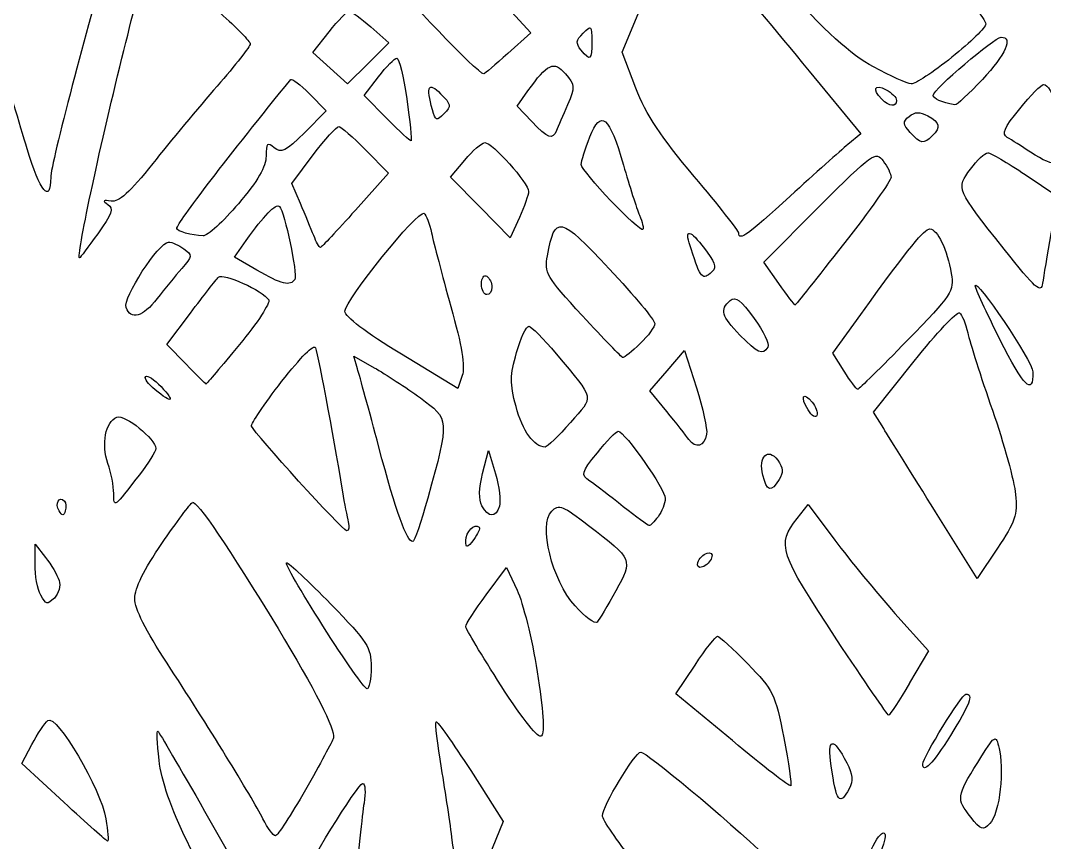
# Model space of a CAD drawing. Header units: centimetres. Extents: x -52 to 49, y -21 to 24.
# Drawn here: x 22.92 to 28.08, y -15.06 to -10.92 of the extents above; entities that cross this region are included whole.
import ezdxf

# ---------------------------------------------------------------- set-up
doc = ezdxf.new("R2010")
doc.units = ezdxf.units.CM
doc.header["$MEASUREMENT"] = 0
doc.layers.add('Layer 1', color=7, linetype='Continuous')

msp = doc.modelspace()

# ---------------------------------------------------------------- linework, layer by layer
at = {"layer": 'Layer 1'}
for points, knots in [([(27.61024, -11.10775), (27.7043, -11.03238), (27.78125, -10.95756), (27.78125, -10.94148), (27.78125, -10.94148), (27.78125, -10.88291), (27.42227, -10.56605), (26.9875, -10.24088), (26.9875, -10.24088), (26.86381, -10.14837), (26.74956, -10.06262), (26.73362, -10.05034), (26.73362, -10.05034), (26.69926, -10.02387), (26.39297, -10.2958), (26.4085, -10.33899), (26.4085, -10.33899), (26.41408, -10.3545), (26.56298, -10.52596), (26.73938, -10.72), (26.73938, -10.72), (26.98312, -10.98811), (27.09745, -11.09286), (27.21563, -11.15635), (27.21563, -11.15635), (27.30116, -11.20229), (27.38646, -11.24099), (27.40519, -11.24234), (27.40519, -11.24234), (27.42391, -11.24369), (27.51619, -11.18313), (27.61024, -11.10775)], [0, 0, 0, 0, 0.1111111, 0.1111111, 0.1111111, 0.1111111, 0.2222222, 0.2222222, 0.2222222, 0.2222222, 0.3333333, 0.3333333, 0.3333333, 0.3333333, 0.4444444, 0.4444444, 0.4444444, 0.4444444, 0.5555556, 0.5555556, 0.5555556, 0.5555556, 0.6666667, 0.6666667, 0.6666667, 0.6666667, 0.7777778, 0.7777778, 0.7777778, 0.7777778, 1, 1, 1, 1]), ([(23.07167, -11.71178), (23.07167, -11.65081), (23.26566, -10.90818), (23.35763, -10.61707), (23.35763, -10.61707), (23.35763, -10.61707), (23.40966, -10.45237), (23.40966, -10.45237), (23.40966, -10.45237), (23.40966, -10.45237), (23.27374, -10.3377), (23.27374, -10.3377), (23.27374, -10.3377), (23.19898, -10.27463), (23.09207, -10.18874), (23.03617, -10.14683), (23.03617, -10.14683), (23.03617, -10.14683), (22.93452, -10.07063), (22.93452, -10.07063), (22.93452, -10.07063), (22.93452, -10.07063), (22.84506, -10.17484), (22.84506, -10.17484), (22.84506, -10.17484), (22.79586, -10.23216), (22.72406, -10.32346), (22.68552, -10.37773), (22.68552, -10.37773), (22.61658, -10.47479), (22.61609, -10.47848), (22.65588, -10.60263), (22.65588, -10.60263), (22.72128, -10.80669), (22.87889, -11.31901), (22.9533, -11.56938), (22.9533, -11.56938), (23.01736, -11.78493), (23.07167, -11.85026), (23.07167, -11.71178)], [0, 0, 0, 0, 0.0909091, 0.0909091, 0.0909091, 0.0909091, 0.1818182, 0.1818182, 0.1818182, 0.1818182, 0.2727273, 0.2727273, 0.2727273, 0.2727273, 0.3636364, 0.3636364, 0.3636364, 0.3636364, 0.4545455, 0.4545455, 0.4545455, 0.4545455, 0.5454545, 0.5454545, 0.5454545, 0.5454545, 0.6363636, 0.6363636, 0.6363636, 0.6363636, 0.7272727, 0.7272727, 0.7272727, 0.7272727, 0.8181818, 0.8181818, 0.8181818, 0.8181818, 1, 1, 1, 1]), ([(25.37413, -11.08847), (25.37413, -11.08847), (25.48953, -10.98506), (25.48953, -10.98506), (25.48953, -10.98506), (25.48953, -10.98506), (25.27578, -10.75112), (25.27578, -10.75112), (25.27578, -10.75112), (24.94542, -10.38956), (24.97267, -10.40524), (24.87264, -10.51917), (24.87264, -10.51917), (24.82438, -10.57413), (24.79443, -10.63231), (24.80296, -10.65453), (24.80296, -10.65453), (24.81119, -10.67596), (24.81791, -10.71243), (24.81791, -10.73558), (24.81791, -10.73558), (24.81791, -10.76726), (25.22287, -11.19188), (25.25308, -11.19188), (25.25308, -11.19188), (25.25619, -11.19188), (25.31066, -11.14535), (25.37413, -11.08847)], [0, 0, 0, 0, 0.125, 0.125, 0.125, 0.125, 0.25, 0.25, 0.25, 0.25, 0.375, 0.375, 0.375, 0.375, 0.5, 0.5, 0.5, 0.5, 0.625, 0.625, 0.625, 0.625, 0.75, 0.75, 0.75, 0.75, 1, 1, 1, 1]), ([(26.79566, -11.80703), (26.91905, -11.69425), (27.04971, -11.57765), (27.08603, -11.54791), (27.08603, -11.54791), (27.08603, -11.54791), (27.15206, -11.49384), (27.15206, -11.49384), (27.15206, -11.49384), (27.15206, -11.49384), (26.89118, -11.17705), (26.89118, -11.17705), (26.89118, -11.17705), (26.53308, -10.74221), (26.29498, -10.46591), (26.26956, -10.45571), (26.26956, -10.45571), (26.23838, -10.4432), (26.15854, -10.58483), (26.04751, -10.84962), (26.04751, -10.84962), (26.04751, -10.84962), (25.94974, -11.08277), (25.94974, -11.08277), (25.94974, -11.08277), (25.94974, -11.08277), (26.01897, -11.263), (26.01897, -11.263), (26.01897, -11.263), (26.07048, -11.3971), (26.1456, -11.51095), (26.31245, -11.70781), (26.31245, -11.70781), (26.43579, -11.85333), (26.53693, -11.98132), (26.5372, -11.99224), (26.5372, -11.99224), (26.53826, -12.03434), (26.57863, -12.00541), (26.79565, -11.80703), (26.79565, -11.80703), (26.79565, -11.80703), (26.79566, -11.80703), (26.79566, -11.80703)], [0, 0, 0, 0, 0.0833333, 0.0833333, 0.0833333, 0.0833333, 0.1666667, 0.1666667, 0.1666667, 0.1666667, 0.25, 0.25, 0.25, 0.25, 0.3333333, 0.3333333, 0.3333333, 0.3333333, 0.4166667, 0.4166667, 0.4166667, 0.4166667, 0.5, 0.5, 0.5, 0.5, 0.5833333, 0.5833333, 0.5833333, 0.5833333, 0.6666667, 0.6666667, 0.6666667, 0.6666667, 0.75, 0.75, 0.75, 0.75, 0.8333333, 0.8333333, 0.8333333, 0.8333333, 1, 1, 1, 1]), ([(23.30896, -11.99606), (23.37989, -11.8973), (23.38951, -11.86945), (23.35975, -11.84912), (23.35975, -11.84912), (23.33165, -11.82993), (23.3354, -11.826), (23.37571, -11.83239), (23.37571, -11.83239), (23.41433, -11.83852), (23.47034, -11.78796), (23.58553, -11.64301), (23.58553, -11.64301), (23.67195, -11.53425), (23.81791, -11.35899), (23.90988, -11.25354), (23.90988, -11.25354), (24.00185, -11.14809), (24.07709, -11.05231), (24.07709, -11.04069), (24.07709, -11.04069), (24.07709, -11.02907), (24.00863, -10.95885), (23.92495, -10.88464), (23.92495, -10.88464), (23.57896, -10.57777), (23.56364, -10.5692), (23.54007, -10.66933), (23.54007, -10.66933), (23.53236, -10.70207), (23.48305, -10.9015), (23.43048, -11.11251), (23.43048, -11.11251), (23.31423, -11.57917), (23.19978, -12.11793), (23.2169, -12.11793), (23.2169, -12.11793), (23.21941, -12.11793), (23.26083, -12.06309), (23.30896, -11.99607), (23.30896, -11.99607), (23.30896, -11.99607), (23.30896, -11.99606), (23.30896, -11.99606)], [0, 0, 0, 0, 0.0833333, 0.0833333, 0.0833333, 0.0833333, 0.1666667, 0.1666667, 0.1666667, 0.1666667, 0.25, 0.25, 0.25, 0.25, 0.3333333, 0.3333333, 0.3333333, 0.3333333, 0.4166667, 0.4166667, 0.4166667, 0.4166667, 0.5, 0.5, 0.5, 0.5, 0.5833333, 0.5833333, 0.5833333, 0.5833333, 0.6666667, 0.6666667, 0.6666667, 0.6666667, 0.75, 0.75, 0.75, 0.75, 0.8333333, 0.8333333, 0.8333333, 0.8333333, 1, 1, 1, 1]), ([(24.68401, -10.9554), (24.63397, -10.9113), (24.5851, -10.87503), (24.5754, -10.87479), (24.5754, -10.87479), (24.56571, -10.87453), (24.5204, -10.92157), (24.47471, -10.97926), (24.47471, -10.97926), (24.47471, -10.97926), (24.39164, -11.08415), (24.39164, -11.08415), (24.39164, -11.08415), (24.39164, -11.08415), (24.47911, -11.16314), (24.47911, -11.16314), (24.47911, -11.16314), (24.47911, -11.16314), (24.56657, -11.24213), (24.56657, -11.24213), (24.56657, -11.24213), (24.56657, -11.24213), (24.67078, -11.13886), (24.67078, -11.13886), (24.67078, -11.13886), (24.67078, -11.13886), (24.77499, -11.03558), (24.77499, -11.03558), (24.77499, -11.03558), (24.77499, -11.03558), (24.68401, -10.9554), (24.68401, -10.9554)], [0, 0, 0, 0, 0.1111111, 0.1111111, 0.1111111, 0.1111111, 0.2222222, 0.2222222, 0.2222222, 0.2222222, 0.3333333, 0.3333333, 0.3333333, 0.3333333, 0.4444444, 0.4444444, 0.4444444, 0.4444444, 0.5555556, 0.5555556, 0.5555556, 0.5555556, 0.6666667, 0.6666667, 0.6666667, 0.6666667, 0.7777778, 0.7777778, 0.7777778, 0.7777778, 1, 1, 1, 1]), ([(25.79688, -11.02745), (25.79688, -10.94813), (25.79392, -10.94537), (25.75285, -10.98643), (25.75285, -10.98643), (25.71648, -11.0228), (25.71474, -11.03759), (25.74286, -11.07148), (25.74286, -11.07148), (25.79061, -11.12902), (25.79688, -11.12392), (25.79688, -11.02745)], [0, 0, 0, 0, 0.25, 0.25, 0.25, 0.25, 0.5, 0.5, 0.5, 0.5, 1, 1, 1, 1]), ([(27.7644, -11.21947), (27.88138, -11.09441), (27.92019, -11.00667), (27.85853, -11.00667), (27.85853, -11.00667), (27.82428, -11.00667), (27.51666, -11.27038), (27.51666, -11.29974), (27.51666, -11.29974), (27.51666, -11.31717), (27.55584, -11.33438), (27.62549, -11.34756), (27.62549, -11.34756), (27.63441, -11.34925), (27.69692, -11.29161), (27.7644, -11.21947)], [0, 0, 0, 0, 0.2, 0.2, 0.2, 0.2, 0.4, 0.4, 0.4, 0.4, 0.6, 0.6, 0.6, 0.6, 1, 1, 1, 1]), ([(24.865, -11.31714), (24.84921, -11.20459), (24.8268, -11.1125), (24.81522, -11.1125), (24.81522, -11.1125), (24.80363, -11.1125), (24.7619, -11.15478), (24.72249, -11.20646), (24.72249, -11.20646), (24.72249, -11.20646), (24.65082, -11.30042), (24.65082, -11.30042), (24.65082, -11.30042), (24.65082, -11.30042), (24.76579, -11.41757), (24.76579, -11.41757), (24.76579, -11.41757), (24.82903, -11.482), (24.88368, -11.5318), (24.88724, -11.52824), (24.88724, -11.52824), (24.8908, -11.52468), (24.88079, -11.42968), (24.865, -11.31713), (24.865, -11.31713), (24.865, -11.31713), (24.865, -11.31714), (24.865, -11.31714)], [0, 0, 0, 0, 0.125, 0.125, 0.125, 0.125, 0.25, 0.25, 0.25, 0.25, 0.375, 0.375, 0.375, 0.375, 0.5, 0.5, 0.5, 0.5, 0.625, 0.625, 0.625, 0.625, 0.75, 0.75, 0.75, 0.75, 1, 1, 1, 1]), ([(25.61966, -11.4763), (25.62717, -11.45811), (25.65185, -11.39993), (25.67451, -11.34702), (25.67451, -11.34702), (25.71315, -11.25676), (25.71251, -11.24713), (25.66409, -11.19131), (25.66409, -11.19131), (25.60569, -11.12398), (25.57396, -11.13843), (25.475, -11.2774), (25.475, -11.2774), (25.475, -11.2774), (25.42017, -11.3544), (25.42017, -11.3544), (25.42017, -11.3544), (25.42017, -11.3544), (25.49441, -11.43189), (25.49441, -11.43189), (25.49441, -11.43189), (25.57634, -11.51741), (25.59932, -11.52556), (25.61966, -11.47631), (25.61966, -11.47631), (25.61966, -11.47631), (25.61966, -11.4763), (25.61966, -11.4763)], [0, 0, 0, 0, 0.125, 0.125, 0.125, 0.125, 0.25, 0.25, 0.25, 0.25, 0.375, 0.375, 0.375, 0.375, 0.5, 0.5, 0.5, 0.5, 0.625, 0.625, 0.625, 0.625, 0.75, 0.75, 0.75, 0.75, 1, 1, 1, 1]), ([(24.01755, -11.84507), (24.11494, -11.73034), (24.15646, -11.6587), (24.15646, -11.60539), (24.15646, -11.60539), (24.15646, -11.53947), (24.16196, -11.53392), (24.19778, -11.56365), (24.19778, -11.56365), (24.23298, -11.59286), (24.25544, -11.5816), (24.34947, -11.48757), (24.34947, -11.48757), (24.34947, -11.48757), (24.45984, -11.3772), (24.45984, -11.3772), (24.45984, -11.3772), (24.45984, -11.3772), (24.37515, -11.29251), (24.37515, -11.29251), (24.37515, -11.29251), (24.32857, -11.24593), (24.2861, -11.21316), (24.28077, -11.21969), (24.28077, -11.21969), (23.97611, -11.59317), (23.70667, -11.94499), (23.70667, -11.96932), (23.70667, -11.96932), (23.70667, -11.9838), (23.78162, -12.00533), (23.83896, -12.00733), (23.83896, -12.00733), (23.86079, -12.0081), (23.94116, -11.93507), (24.01755, -11.84507)], [0, 0, 0, 0, 0.1, 0.1, 0.1, 0.1, 0.2, 0.2, 0.2, 0.2, 0.3, 0.3, 0.3, 0.3, 0.4, 0.4, 0.4, 0.4, 0.5, 0.5, 0.5, 0.5, 0.6, 0.6, 0.6, 0.6, 0.7, 0.7, 0.7, 0.7, 0.8, 0.8, 0.8, 0.8, 1, 1, 1, 1]), ([(25.03536, -11.29172), (24.97296, -11.22932), (24.96151, -11.25163), (24.99388, -11.37251), (24.99388, -11.37251), (25.00892, -11.42866), (25.01406, -11.4304), (25.05221, -11.39225), (25.05221, -11.39225), (25.09036, -11.3541), (25.08887, -11.34523), (25.03536, -11.29172)], [0, 0, 0, 0, 0.25, 0.25, 0.25, 0.25, 0.5, 0.5, 0.5, 0.5, 1, 1, 1, 1]), ([(27.33146, -11.3251), (27.33146, -11.31106), (27.30765, -11.28683), (27.27854, -11.27125), (27.27854, -11.27125), (27.22026, -11.24006), (27.20743, -11.26892), (27.25737, -11.31888), (27.25737, -11.31888), (27.29562, -11.35713), (27.33145, -11.36014), (27.33145, -11.3251), (27.33145, -11.3251), (27.33145, -11.3251), (27.33146, -11.3251), (27.33146, -11.3251)], [0, 0, 0, 0, 0.2, 0.2, 0.2, 0.2, 0.4, 0.4, 0.4, 0.4, 0.6, 0.6, 0.6, 0.6, 1, 1, 1, 1]), ([(28.17813, -11.53322), (28.17813, -11.42607), (28.11172, -11.2448), (28.07247, -11.2448), (28.07247, -11.2448), (28.06133, -11.2448), (28.00715, -11.29979), (27.95208, -11.367), (27.95208, -11.367), (27.87237, -11.46427), (27.85958, -11.49374), (27.88936, -11.51147), (27.88936, -11.51147), (27.90994, -11.52372), (27.96249, -11.55716), (28.00615, -11.58578), (28.00615, -11.58578), (28.13697, -11.67154), (28.17813, -11.65897), (28.17813, -11.53324), (28.17813, -11.53324), (28.17813, -11.53324), (28.17813, -11.53322), (28.17813, -11.53322)], [0, 0, 0, 0, 0.1428571, 0.1428571, 0.1428571, 0.1428571, 0.2857143, 0.2857143, 0.2857143, 0.2857143, 0.4285714, 0.4285714, 0.4285714, 0.4285714, 0.5714286, 0.5714286, 0.5714286, 0.5714286, 0.7142857, 0.7142857, 0.7142857, 0.7142857, 1, 1, 1, 1]), ([(26.03703, -11.90305), (26.0225, -11.86843), (25.98625, -11.75516), (25.95646, -11.65135), (25.95646, -11.65135), (25.885, -11.4023), (25.84348, -11.36754), (25.78678, -11.50927), (25.78678, -11.50927), (25.76323, -11.56812), (25.74396, -11.63058), (25.74396, -11.64805), (25.74396, -11.64805), (25.74396, -11.68105), (26.03825, -11.99119), (26.05432, -11.97513), (26.05432, -11.97513), (26.05933, -11.97011), (26.05155, -11.93768), (26.03703, -11.90306), (26.03703, -11.90306), (26.03703, -11.90306), (26.03703, -11.90305), (26.03703, -11.90305)], [0, 0, 0, 0, 0.1428571, 0.1428571, 0.1428571, 0.1428571, 0.2857143, 0.2857143, 0.2857143, 0.2857143, 0.4285714, 0.4285714, 0.4285714, 0.4285714, 0.5714286, 0.5714286, 0.5714286, 0.5714286, 0.7142857, 0.7142857, 0.7142857, 0.7142857, 1, 1, 1, 1]), ([(27.51138, -11.50408), (27.55628, -11.45918), (27.55109, -11.43612), (27.48852, -11.40263), (27.48852, -11.40263), (27.44784, -11.38086), (27.42405, -11.38159), (27.39525, -11.40549), (27.39525, -11.40549), (27.36154, -11.43347), (27.36228, -11.44387), (27.40104, -11.4867), (27.40104, -11.4867), (27.45319, -11.54433), (27.46868, -11.54677), (27.51138, -11.50407), (27.51138, -11.50407), (27.51138, -11.50407), (27.51138, -11.50408), (27.51138, -11.50408)], [0, 0, 0, 0, 0.1666667, 0.1666667, 0.1666667, 0.1666667, 0.3333333, 0.3333333, 0.3333333, 0.3333333, 0.5, 0.5, 0.5, 0.5, 0.6666667, 0.6666667, 0.6666667, 0.6666667, 1, 1, 1, 1]), ([(24.60606, -11.87792), (24.60606, -11.87792), (24.77233, -11.69084), (24.77233, -11.69084), (24.77233, -11.69084), (24.77233, -11.69084), (24.65732, -11.57365), (24.65732, -11.57365), (24.65732, -11.57365), (24.59407, -11.5092), (24.53327, -11.45646), (24.52222, -11.45646), (24.52222, -11.45646), (24.51117, -11.45646), (24.45351, -11.52086), (24.39408, -11.59957), (24.39408, -11.59957), (24.39408, -11.59957), (24.28603, -11.74268), (24.28603, -11.74268), (24.28603, -11.74268), (24.28603, -11.74268), (24.32938, -11.84431), (24.32938, -11.84431), (24.32938, -11.84431), (24.35322, -11.90021), (24.38331, -11.97273), (24.39623, -12.00547), (24.39623, -12.00547), (24.40915, -12.03821), (24.42424, -12.065), (24.42976, -12.065), (24.42976, -12.065), (24.43528, -12.065), (24.51461, -11.98081), (24.60606, -11.87792)], [0, 0, 0, 0, 0.1, 0.1, 0.1, 0.1, 0.2, 0.2, 0.2, 0.2, 0.3, 0.3, 0.3, 0.3, 0.4, 0.4, 0.4, 0.4, 0.5, 0.5, 0.5, 0.5, 0.6, 0.6, 0.6, 0.6, 0.7, 0.7, 0.7, 0.7, 0.8, 0.8, 0.8, 0.8, 1, 1, 1, 1]), ([(25.47868, -11.78402), (25.47966, -11.74238), (25.29414, -11.53543), (25.25791, -11.53775), (25.25791, -11.53775), (25.24147, -11.53881), (25.19599, -11.57832), (25.15684, -11.62557), (25.15684, -11.62557), (25.15684, -11.62557), (25.08565, -11.71148), (25.08565, -11.71148), (25.08565, -11.71148), (25.08565, -11.71148), (25.23609, -11.86434), (25.23609, -11.86434), (25.23609, -11.86434), (25.23609, -11.86434), (25.38653, -12.0172), (25.38653, -12.0172), (25.38653, -12.0172), (25.38653, -12.0172), (25.43226, -11.91543), (25.43226, -11.91543), (25.43226, -11.91543), (25.45741, -11.85946), (25.4783, -11.80033), (25.47868, -11.78404), (25.47868, -11.78404), (25.47868, -11.78404), (25.47868, -11.78402), (25.47868, -11.78402)], [0, 0, 0, 0, 0.1111111, 0.1111111, 0.1111111, 0.1111111, 0.2222222, 0.2222222, 0.2222222, 0.2222222, 0.3333333, 0.3333333, 0.3333333, 0.3333333, 0.4444444, 0.4444444, 0.4444444, 0.4444444, 0.5555556, 0.5555556, 0.5555556, 0.5555556, 0.6666667, 0.6666667, 0.6666667, 0.6666667, 0.7777778, 0.7777778, 0.7777778, 0.7777778, 1, 1, 1, 1]), ([(27.06462, -12.04892), (27.19683, -11.88), (27.30463, -11.7282), (27.30416, -11.71158), (27.30416, -11.71158), (27.30371, -11.69496), (27.28557, -11.65788), (27.26388, -11.62919), (27.26388, -11.62919), (27.22614, -11.57927), (27.21235, -11.58911), (26.94352, -11.85794), (26.94352, -11.85794), (26.94352, -11.85794), (26.6626, -12.13886), (26.6626, -12.13886), (26.6626, -12.13886), (26.6626, -12.13886), (26.73906, -12.24689), (26.73906, -12.24689), (26.73906, -12.24689), (26.78112, -12.30631), (26.81748, -12.35517), (26.81988, -12.35548), (26.81988, -12.35548), (26.82226, -12.3558), (26.93241, -12.21784), (27.06462, -12.04892)], [0, 0, 0, 0, 0.125, 0.125, 0.125, 0.125, 0.25, 0.25, 0.25, 0.25, 0.375, 0.375, 0.375, 0.375, 0.5, 0.5, 0.5, 0.5, 0.625, 0.625, 0.625, 0.625, 0.75, 0.75, 0.75, 0.75, 1, 1, 1, 1]), ([(28.1095, -11.99654), (28.1095, -11.99654), (28.14369, -11.80902), (28.14369, -11.80902), (28.14369, -11.80902), (28.14369, -11.80902), (27.9801, -11.69889), (27.9801, -11.69889), (27.9801, -11.69889), (27.89013, -11.63832), (27.80487, -11.58875), (27.79063, -11.58875), (27.79063, -11.58875), (27.77639, -11.58875), (27.73742, -11.6257), (27.70403, -11.67087), (27.70403, -11.67087), (27.63091, -11.76977), (27.63005, -11.76771), (27.87385, -12.0747), (27.87385, -12.0747), (28.03165, -12.27339), (28.06026, -12.29874), (28.06718, -12.24599), (28.06718, -12.24599), (28.07165, -12.21194), (28.09069, -12.09969), (28.10949, -11.99655), (28.10949, -11.99655), (28.10949, -11.99655), (28.1095, -11.99654), (28.1095, -11.99654)], [0, 0, 0, 0, 0.1111111, 0.1111111, 0.1111111, 0.1111111, 0.2222222, 0.2222222, 0.2222222, 0.2222222, 0.3333333, 0.3333333, 0.3333333, 0.3333333, 0.4444444, 0.4444444, 0.4444444, 0.4444444, 0.5555556, 0.5555556, 0.5555556, 0.5555556, 0.6666667, 0.6666667, 0.6666667, 0.6666667, 0.7777778, 0.7777778, 0.7777778, 0.7777778, 1, 1, 1, 1]), ([(24.30062, -12.22595), (24.31629, -12.20059), (24.25054, -11.88568), (24.22404, -11.85919), (24.22404, -11.85919), (24.20675, -11.8419), (24.14292, -11.9068), (24.05624, -12.0298), (24.05624, -12.0298), (24.05624, -12.0298), (23.99715, -12.11365), (23.99715, -12.11365), (23.99715, -12.11365), (23.99715, -12.11365), (24.10988, -12.17929), (24.10988, -12.17929), (24.10988, -12.17929), (24.23422, -12.25169), (24.27809, -12.26242), (24.30063, -12.22596), (24.30063, -12.22596), (24.30063, -12.22596), (24.30062, -12.22595), (24.30062, -12.22595)], [0, 0, 0, 0, 0.1428571, 0.1428571, 0.1428571, 0.1428571, 0.2857143, 0.2857143, 0.2857143, 0.2857143, 0.4285714, 0.4285714, 0.4285714, 0.4285714, 0.5714286, 0.5714286, 0.5714286, 0.5714286, 0.7142857, 0.7142857, 0.7142857, 0.7142857, 1, 1, 1, 1]), ([(25.08693, -12.36243), (25.0432, -12.20612), (24.99959, -12.03968), (24.99001, -11.99255), (24.99001, -11.99255), (24.98043, -11.94542), (24.96294, -11.9009), (24.95114, -11.89361), (24.95114, -11.89361), (24.92186, -11.87551), (24.55369, -12.33189), (24.55349, -12.38653), (24.55349, -12.38653), (24.55349, -12.41385), (24.66, -12.49488), (24.83776, -12.60261), (24.83776, -12.60261), (24.83776, -12.60261), (25.12219, -12.77498), (25.12219, -12.77498), (25.12219, -12.77498), (25.12219, -12.77498), (25.14431, -12.71081), (25.14431, -12.71081), (25.14431, -12.71081), (25.15991, -12.66557), (25.14299, -12.56279), (25.08693, -12.36244), (25.08693, -12.36244), (25.08693, -12.36244), (25.08693, -12.36243), (25.08693, -12.36243)], [0, 0, 0, 0, 0.1111111, 0.1111111, 0.1111111, 0.1111111, 0.2222222, 0.2222222, 0.2222222, 0.2222222, 0.3333333, 0.3333333, 0.3333333, 0.3333333, 0.4444444, 0.4444444, 0.4444444, 0.4444444, 0.5555556, 0.5555556, 0.5555556, 0.5555556, 0.6666667, 0.6666667, 0.6666667, 0.6666667, 0.7777778, 0.7777778, 0.7777778, 0.7777778, 1, 1, 1, 1]), ([(26.04017, -12.54953), (26.08098, -12.51043), (26.11438, -12.46505), (26.11438, -12.44869), (26.11438, -12.44869), (26.11438, -12.43233), (26.01094, -12.30832), (25.8845, -12.17311), (25.8845, -12.17311), (25.63398, -11.90519), (25.61203, -11.90051), (25.57333, -12.10681), (25.57333, -12.10681), (25.55713, -12.19316), (25.56785, -12.21158), (25.74924, -12.40902), (25.74924, -12.40902), (25.85548, -12.52466), (25.9477, -12.61957), (25.95418, -12.61995), (25.95418, -12.61995), (25.96066, -12.62032), (25.99935, -12.58863), (26.04017, -12.54953)], [0, 0, 0, 0, 0.1428571, 0.1428571, 0.1428571, 0.1428571, 0.2857143, 0.2857143, 0.2857143, 0.2857143, 0.4285714, 0.4285714, 0.4285714, 0.4285714, 0.5714286, 0.5714286, 0.5714286, 0.5714286, 0.7142857, 0.7142857, 0.7142857, 0.7142857, 1, 1, 1, 1]), ([(26.37741, -12.08928), (26.30267, -11.98431), (26.26255, -11.96325), (26.28705, -12.04184), (26.28705, -12.04184), (26.34096, -12.21471), (26.35184, -12.23077), (26.39231, -12.19719), (26.39231, -12.19719), (26.42621, -12.16906), (26.42428, -12.15511), (26.37741, -12.08928)], [0, 0, 0, 0, 0.25, 0.25, 0.25, 0.25, 0.5, 0.5, 0.5, 0.5, 1, 1, 1, 1]), ([(27.38499, -12.53464), (27.61151, -12.30175), (27.62228, -12.28542), (27.60743, -12.1973), (27.60743, -12.1973), (27.58723, -12.07747), (27.53703, -11.9724), (27.49997, -11.9724), (27.49997, -11.9724), (27.47027, -11.9724), (27.40086, -12.0582), (27.15104, -12.40373), (27.15104, -12.40373), (27.15104, -12.40373), (27.01135, -12.59694), (27.01135, -12.59694), (27.01135, -12.59694), (27.01135, -12.59694), (27.06772, -12.68816), (27.06772, -12.68816), (27.06772, -12.68816), (27.09873, -12.73833), (27.12924, -12.77938), (27.13551, -12.77938), (27.13551, -12.77938), (27.14179, -12.77938), (27.25405, -12.66925), (27.38498, -12.53464), (27.38498, -12.53464), (27.38498, -12.53464), (27.38499, -12.53464), (27.38499, -12.53464)], [0, 0, 0, 0, 0.1111111, 0.1111111, 0.1111111, 0.1111111, 0.2222222, 0.2222222, 0.2222222, 0.2222222, 0.3333333, 0.3333333, 0.3333333, 0.3333333, 0.4444444, 0.4444444, 0.4444444, 0.4444444, 0.5555556, 0.5555556, 0.5555556, 0.5555556, 0.6666667, 0.6666667, 0.6666667, 0.6666667, 0.7777778, 0.7777778, 0.7777778, 0.7777778, 1, 1, 1, 1]), ([(23.60792, -12.32297), (23.64438, -12.27568), (23.70007, -12.20756), (23.73167, -12.17161), (23.73167, -12.17161), (23.78579, -12.11006), (23.78644, -12.10427), (23.74284, -12.07239), (23.74284, -12.07239), (23.71738, -12.05377), (23.68241, -12.03854), (23.66513, -12.03854), (23.66513, -12.03854), (23.61637, -12.03854), (23.43298, -12.32064), (23.45108, -12.36781), (23.45108, -12.36781), (23.47616, -12.43316), (23.5362, -12.41599), (23.60791, -12.32297), (23.60791, -12.32297), (23.60791, -12.32297), (23.60792, -12.32297), (23.60792, -12.32297)], [0, 0, 0, 0, 0.1428571, 0.1428571, 0.1428571, 0.1428571, 0.2857143, 0.2857143, 0.2857143, 0.2857143, 0.4285714, 0.4285714, 0.4285714, 0.4285714, 0.5714286, 0.5714286, 0.5714286, 0.5714286, 0.7142857, 0.7142857, 0.7142857, 0.7142857, 1, 1, 1, 1]), ([(24.02229, -12.55467), (24.11248, -12.44563), (24.17876, -12.34426), (24.16958, -12.3294), (24.16958, -12.3294), (24.14085, -12.28291), (23.93961, -12.1919), (23.91662, -12.215), (23.91662, -12.215), (23.90458, -12.22709), (23.84118, -12.30842), (23.77573, -12.39574), (23.77573, -12.39574), (23.77573, -12.39574), (23.65673, -12.55449), (23.65673, -12.55449), (23.65673, -12.55449), (23.65673, -12.55449), (23.75322, -12.65371), (23.75322, -12.65371), (23.75322, -12.65371), (23.80629, -12.70828), (23.85164, -12.75293), (23.85401, -12.75293), (23.85401, -12.75293), (23.85636, -12.75293), (23.9321, -12.66372), (24.0223, -12.55468), (24.0223, -12.55468), (24.0223, -12.55468), (24.02229, -12.55467), (24.02229, -12.55467)], [0, 0, 0, 0, 0.1111111, 0.1111111, 0.1111111, 0.1111111, 0.2222222, 0.2222222, 0.2222222, 0.2222222, 0.3333333, 0.3333333, 0.3333333, 0.3333333, 0.4444444, 0.4444444, 0.4444444, 0.4444444, 0.5555556, 0.5555556, 0.5555556, 0.5555556, 0.6666667, 0.6666667, 0.6666667, 0.6666667, 0.7777778, 0.7777778, 0.7777778, 0.7777778, 1, 1, 1, 1]), ([(25.29417, -12.265), (25.29417, -12.24403), (25.28226, -12.21952), (25.26771, -12.21052), (25.26771, -12.21052), (25.25316, -12.20153), (25.24125, -12.21868), (25.24125, -12.24865), (25.24125, -12.24865), (25.24125, -12.27861), (25.25316, -12.30313), (25.26771, -12.30313), (25.26771, -12.30313), (25.28226, -12.30313), (25.29417, -12.28597), (25.29417, -12.265)], [0, 0, 0, 0, 0.2, 0.2, 0.2, 0.2, 0.4, 0.4, 0.4, 0.4, 0.6, 0.6, 0.6, 0.6, 1, 1, 1, 1]), ([(28.01828, -12.69182), (28.0173, -12.64005), (27.72833, -12.20935), (27.72833, -12.25966), (27.72833, -12.25966), (27.72833, -12.27099), (27.78413, -12.39189), (27.85233, -12.52832), (27.85233, -12.52832), (27.97158, -12.76688), (28.0206, -12.81517), (28.01828, -12.69182)], [0, 0, 0, 0, 0.25, 0.25, 0.25, 0.25, 0.5, 0.5, 0.5, 0.5, 1, 1, 1, 1]), ([(26.68327, -12.56765), (26.69229, -12.55306), (26.6613, -12.48771), (26.61442, -12.42243), (26.61442, -12.42243), (26.54781, -12.32968), (26.52143, -12.31016), (26.49376, -12.33313), (26.49376, -12.33313), (26.44048, -12.37735), (26.45001, -12.41108), (26.54291, -12.50692), (26.54291, -12.50692), (26.63274, -12.5996), (26.65704, -12.61011), (26.68328, -12.56765), (26.68328, -12.56765), (26.68328, -12.56765), (26.68327, -12.56765), (26.68327, -12.56765)], [0, 0, 0, 0, 0.1666667, 0.1666667, 0.1666667, 0.1666667, 0.3333333, 0.3333333, 0.3333333, 0.3333333, 0.5, 0.5, 0.5, 0.5, 0.6666667, 0.6666667, 0.6666667, 0.6666667, 1, 1, 1, 1]), ([(27.93118, -13.30854), (27.92505, -13.24306), (27.87253, -13.05256), (27.81446, -12.88521), (27.81446, -12.88521), (27.75639, -12.71786), (27.70043, -12.54238), (27.69011, -12.49525), (27.69011, -12.49525), (27.67979, -12.44812), (27.66088, -12.4031), (27.64809, -12.39519), (27.64809, -12.39519), (27.6353, -12.38728), (27.53287, -12.49633), (27.42048, -12.63751), (27.42048, -12.63751), (27.42048, -12.63751), (27.21612, -12.8942), (27.21612, -12.8942), (27.21612, -12.8942), (27.21612, -12.8942), (27.26717, -12.97765), (27.26717, -12.97765), (27.26717, -12.97765), (27.29525, -13.02355), (27.41262, -13.21195), (27.52799, -13.39632), (27.52799, -13.39632), (27.52799, -13.39632), (27.73775, -13.73154), (27.73775, -13.73154), (27.73775, -13.73154), (27.73775, -13.73154), (27.84003, -13.57957), (27.84003, -13.57957), (27.84003, -13.57957), (27.9293, -13.44694), (27.94089, -13.41245), (27.93117, -13.30854), (27.93117, -13.30854), (27.93117, -13.30854), (27.93118, -13.30854), (27.93118, -13.30854)], [0, 0, 0, 0, 0.0833333, 0.0833333, 0.0833333, 0.0833333, 0.1666667, 0.1666667, 0.1666667, 0.1666667, 0.25, 0.25, 0.25, 0.25, 0.3333333, 0.3333333, 0.3333333, 0.3333333, 0.4166667, 0.4166667, 0.4166667, 0.4166667, 0.5, 0.5, 0.5, 0.5, 0.5833333, 0.5833333, 0.5833333, 0.5833333, 0.6666667, 0.6666667, 0.6666667, 0.6666667, 0.75, 0.75, 0.75, 0.75, 0.8333333, 0.8333333, 0.8333333, 0.8333333, 1, 1, 1, 1]), ([(25.68887, -12.94754), (25.80962, -12.81036), (25.81561, -12.83939), (25.61723, -12.60078), (25.61723, -12.60078), (25.55371, -12.52438), (25.49165, -12.46187), (25.47932, -12.46187), (25.47932, -12.46187), (25.46699, -12.46187), (25.43933, -12.52181), (25.41785, -12.59506), (25.41785, -12.59506), (25.38423, -12.70976), (25.38385, -12.74739), (25.41517, -12.86611), (25.41517, -12.86611), (25.44753, -12.98878), (25.50602, -13.07041), (25.56155, -13.07041), (25.56155, -13.07041), (25.57209, -13.07041), (25.62938, -13.01512), (25.68886, -12.94753), (25.68886, -12.94753), (25.68886, -12.94753), (25.68887, -12.94754), (25.68887, -12.94754)], [0, 0, 0, 0, 0.125, 0.125, 0.125, 0.125, 0.25, 0.25, 0.25, 0.25, 0.375, 0.375, 0.375, 0.375, 0.5, 0.5, 0.5, 0.5, 0.625, 0.625, 0.625, 0.625, 0.75, 0.75, 0.75, 0.75, 1, 1, 1, 1]), ([(24.57066, -13.44745), (24.56367, -13.42198), (24.55052, -13.35352), (24.54143, -13.29531), (24.54143, -13.29531), (24.51303, -13.11342), (24.41872, -12.60915), (24.40602, -12.57127), (24.40602, -12.57127), (24.39871, -12.54947), (24.33082, -12.61678), (24.23477, -12.74107), (24.23477, -12.74107), (24.14725, -12.85433), (24.07894, -12.95506), (24.08298, -12.96492), (24.08298, -12.96492), (24.09828, -13.00226), (24.54111, -13.48929), (24.56174, -13.49147), (24.56174, -13.49147), (24.57364, -13.49271), (24.57765, -13.47292), (24.57066, -13.44745)], [0, 0, 0, 0, 0.1428571, 0.1428571, 0.1428571, 0.1428571, 0.2857143, 0.2857143, 0.2857143, 0.2857143, 0.4285714, 0.4285714, 0.4285714, 0.4285714, 0.5714286, 0.5714286, 0.5714286, 0.5714286, 0.7142857, 0.7142857, 0.7142857, 0.7142857, 1, 1, 1, 1]), ([(24.9707, -13.32825), (25.08105, -12.92824), (25.08122, -12.93049), (24.93342, -12.82292), (24.93342, -12.82292), (24.86261, -12.77139), (24.75817, -12.70298), (24.70133, -12.6709), (24.70133, -12.6709), (24.70133, -12.6709), (24.59797, -12.61258), (24.59797, -12.61258), (24.59797, -12.61258), (24.59797, -12.61258), (24.61693, -12.67613), (24.61693, -12.67613), (24.61693, -12.67613), (24.62736, -12.71108), (24.67562, -12.88851), (24.72418, -13.07041), (24.72418, -13.07041), (24.81179, -13.39858), (24.86493, -13.54678), (24.89491, -13.54653), (24.89491, -13.54653), (24.90349, -13.54653), (24.93759, -13.44823), (24.97069, -13.32825), (24.97069, -13.32825), (24.97069, -13.32825), (24.9707, -13.32825), (24.9707, -13.32825)], [0, 0, 0, 0, 0.1111111, 0.1111111, 0.1111111, 0.1111111, 0.2222222, 0.2222222, 0.2222222, 0.2222222, 0.3333333, 0.3333333, 0.3333333, 0.3333333, 0.4444444, 0.4444444, 0.4444444, 0.4444444, 0.5555556, 0.5555556, 0.5555556, 0.5555556, 0.6666667, 0.6666667, 0.6666667, 0.6666667, 0.7777778, 0.7777778, 0.7777778, 0.7777778, 1, 1, 1, 1]), ([(26.3748, -13.00601), (26.37979, -12.98028), (26.3568, -12.87503), (26.32371, -12.77212), (26.32371, -12.77212), (26.32371, -12.77212), (26.26355, -12.58502), (26.26355, -12.58502), (26.26355, -12.58502), (26.26355, -12.58502), (26.1764, -12.68584), (26.1764, -12.68584), (26.1764, -12.68584), (26.1764, -12.68584), (26.08925, -12.78666), (26.08925, -12.78666), (26.08925, -12.78666), (26.08925, -12.78666), (26.17458, -12.89117), (26.17458, -12.89117), (26.17458, -12.89117), (26.22151, -12.94865), (26.27176, -13.01251), (26.28626, -13.03309), (26.28626, -13.03309), (26.31952, -13.08031), (26.36299, -13.06701), (26.37482, -13.00601), (26.37482, -13.00601), (26.37482, -13.00601), (26.3748, -13.00601), (26.3748, -13.00601)], [0, 0, 0, 0, 0.1111111, 0.1111111, 0.1111111, 0.1111111, 0.2222222, 0.2222222, 0.2222222, 0.2222222, 0.3333333, 0.3333333, 0.3333333, 0.3333333, 0.4444444, 0.4444444, 0.4444444, 0.4444444, 0.5555556, 0.5555556, 0.5555556, 0.5555556, 0.6666667, 0.6666667, 0.6666667, 0.6666667, 0.7777778, 0.7777778, 0.7777778, 0.7777778, 1, 1, 1, 1]), ([(23.62739, -12.76625), (23.59327, -12.72993), (23.55845, -12.70714), (23.55002, -12.71561), (23.55002, -12.71561), (23.54159, -12.72408), (23.5628, -12.7538), (23.59715, -12.78165), (23.59715, -12.78165), (23.68494, -12.85283), (23.70103, -12.84463), (23.62739, -12.76625)], [0, 0, 0, 0, 0.25, 0.25, 0.25, 0.25, 0.5, 0.5, 0.5, 0.5, 1, 1, 1, 1]), ([(26.90686, -12.84399), (26.86014, -12.78769), (26.84494, -12.81655), (26.88637, -12.88289), (26.88637, -12.88289), (26.90552, -12.91356), (26.92533, -12.92622), (26.93039, -12.91103), (26.93039, -12.91103), (26.93545, -12.89585), (26.92486, -12.86568), (26.90686, -12.84398), (26.90686, -12.84398), (26.90686, -12.84398), (26.90686, -12.84399), (26.90686, -12.84399)], [0, 0, 0, 0, 0.2, 0.2, 0.2, 0.2, 0.4, 0.4, 0.4, 0.4, 0.6, 0.6, 0.6, 0.6, 1, 1, 1, 1]), ([(23.51675, -13.21214), (23.56299, -13.15184), (23.60083, -13.09156), (23.60083, -13.07818), (23.60083, -13.07818), (23.60083, -13.03005), (23.44525, -12.9048), (23.40476, -12.92033), (23.40476, -12.92033), (23.34733, -12.94237), (23.32568, -13.05495), (23.35995, -13.15328), (23.35995, -13.15328), (23.37602, -13.19937), (23.38916, -13.26744), (23.38916, -13.30456), (23.38916, -13.30456), (23.38916, -13.3776), (23.39072, -13.37646), (23.51674, -13.21214), (23.51674, -13.21214), (23.51674, -13.21214), (23.51675, -13.21214), (23.51675, -13.21214)], [0, 0, 0, 0, 0.1428571, 0.1428571, 0.1428571, 0.1428571, 0.2857143, 0.2857143, 0.2857143, 0.2857143, 0.4285714, 0.4285714, 0.4285714, 0.4285714, 0.5714286, 0.5714286, 0.5714286, 0.5714286, 0.7142857, 0.7142857, 0.7142857, 0.7142857, 1, 1, 1, 1]), ([(26.13046, -13.42099), (26.14979, -13.39552), (26.16599, -13.35434), (26.16645, -13.32948), (26.16645, -13.32948), (26.1673, -13.28336), (25.9629, -12.99105), (25.92979, -12.99105), (25.92979, -12.99105), (25.91977, -12.99105), (25.87254, -13.03961), (25.82485, -13.09896), (25.82485, -13.09896), (25.74231, -13.20167), (25.7405, -13.20855), (25.78735, -13.24174), (25.78735, -13.24174), (25.81442, -13.26092), (25.89015, -13.3189), (25.95563, -13.37059), (25.95563, -13.37059), (26.02111, -13.42228), (26.07933, -13.46519), (26.08501, -13.46594), (26.08501, -13.46594), (26.09068, -13.46668), (26.11114, -13.44646), (26.13047, -13.421), (26.13047, -13.421), (26.13047, -13.421), (26.13046, -13.42099), (26.13046, -13.42099)], [0, 0, 0, 0, 0.1111111, 0.1111111, 0.1111111, 0.1111111, 0.2222222, 0.2222222, 0.2222222, 0.2222222, 0.3333333, 0.3333333, 0.3333333, 0.3333333, 0.4444444, 0.4444444, 0.4444444, 0.4444444, 0.5555556, 0.5555556, 0.5555556, 0.5555556, 0.6666667, 0.6666667, 0.6666667, 0.6666667, 0.7777778, 0.7777778, 0.7777778, 0.7777778, 1, 1, 1, 1]), ([(25.33149, -13.36807), (25.33943, -13.3426), (25.33027, -13.26918), (25.31116, -13.2049), (25.31116, -13.2049), (25.31116, -13.2049), (25.27639, -13.08803), (25.27639, -13.08803), (25.27639, -13.08803), (25.27639, -13.08803), (25.2472, -13.20303), (25.2472, -13.20303), (25.2472, -13.20303), (25.2279, -13.27906), (25.22675, -13.33436), (25.24379, -13.3662), (25.24379, -13.3662), (25.27637, -13.42708), (25.31286, -13.42785), (25.33149, -13.36808), (25.33149, -13.36808), (25.33149, -13.36808), (25.33149, -13.36807), (25.33149, -13.36807)], [0, 0, 0, 0, 0.1428571, 0.1428571, 0.1428571, 0.1428571, 0.2857143, 0.2857143, 0.2857143, 0.2857143, 0.4285714, 0.4285714, 0.4285714, 0.4285714, 0.5714286, 0.5714286, 0.5714286, 0.5714286, 0.7142857, 0.7142857, 0.7142857, 0.7142857, 1, 1, 1, 1]), ([(26.73992, -13.23447), (26.7626, -13.19815), (26.76095, -13.17496), (26.73296, -13.13667), (26.73296, -13.13667), (26.68368, -13.06928), (26.63472, -13.11866), (26.65818, -13.21211), (26.65818, -13.21211), (26.6788, -13.29426), (26.69912, -13.29981), (26.73993, -13.23447), (26.73993, -13.23447), (26.73993, -13.23447), (26.73992, -13.23447), (26.73992, -13.23447)], [0, 0, 0, 0, 0.2, 0.2, 0.2, 0.2, 0.4, 0.4, 0.4, 0.4, 0.6, 0.6, 0.6, 0.6, 1, 1, 1, 1]), ([(23.14057, -13.34216), (23.11368, -13.31527), (23.09148, -13.35576), (23.11355, -13.39146), (23.11355, -13.39146), (23.13022, -13.41843), (23.13645, -13.41845), (23.14542, -13.39146), (23.14542, -13.39146), (23.15155, -13.37308), (23.14937, -13.35084), (23.14058, -13.34205), (23.14058, -13.34205), (23.14058, -13.34205), (23.14057, -13.34216), (23.14057, -13.34216)], [0, 0, 0, 0, 0.2, 0.2, 0.2, 0.2, 0.4, 0.4, 0.4, 0.4, 0.6, 0.6, 0.6, 0.6, 1, 1, 1, 1]), ([(24.3549, -14.79608), (24.42766, -14.66916), (24.49086, -14.55139), (24.49534, -14.53438), (24.49534, -14.53438), (24.50578, -14.4947), (24.39929, -14.28463), (24.21649, -13.98429), (24.21649, -13.98429), (23.96937, -13.57829), (23.80554, -13.33618), (23.78607, -13.34822), (23.78607, -13.34822), (23.77578, -13.35458), (23.70608, -13.44843), (23.63119, -13.55677), (23.63119, -13.55677), (23.54187, -13.68598), (23.49501, -13.78086), (23.49501, -13.83253), (23.49501, -13.83253), (23.49501, -13.88452), (23.55031, -13.9955), (23.65765, -14.15894), (23.65765, -14.15894), (23.85903, -14.46556), (24.08261, -14.82824), (24.14059, -14.94236), (24.14059, -14.94236), (24.16462, -14.98965), (24.19291, -15.02802), (24.20345, -15.02761), (24.20345, -15.02761), (24.21399, -15.02721), (24.28215, -14.92302), (24.35491, -14.7961), (24.35491, -14.7961), (24.35491, -14.7961), (24.3549, -14.79608), (24.3549, -14.79608)], [0, 0, 0, 0, 0.0909091, 0.0909091, 0.0909091, 0.0909091, 0.1818182, 0.1818182, 0.1818182, 0.1818182, 0.2727273, 0.2727273, 0.2727273, 0.2727273, 0.3636364, 0.3636364, 0.3636364, 0.3636364, 0.4545455, 0.4545455, 0.4545455, 0.4545455, 0.5454545, 0.5454545, 0.5454545, 0.5454545, 0.6363636, 0.6363636, 0.6363636, 0.6363636, 0.7272727, 0.7272727, 0.7272727, 0.7272727, 0.8181818, 0.8181818, 0.8181818, 0.8181818, 1, 1, 1, 1]), ([(25.91755, -13.79389), (26.00444, -13.63611), (26.00538, -13.63836), (25.78068, -13.465), (25.78068, -13.465), (25.65045, -13.36453), (25.63117, -13.35707), (25.59501, -13.39323), (25.59501, -13.39323), (25.52712, -13.46112), (25.59628, -13.74113), (25.71278, -13.8701), (25.71278, -13.8701), (25.76357, -13.92632), (25.81352, -13.96287), (25.82377, -13.95131), (25.82377, -13.95131), (25.83402, -13.93976), (25.87622, -13.86891), (25.91754, -13.79388), (25.91754, -13.79388), (25.91754, -13.79388), (25.91755, -13.79389), (25.91755, -13.79389)], [0, 0, 0, 0, 0.1428571, 0.1428571, 0.1428571, 0.1428571, 0.2857143, 0.2857143, 0.2857143, 0.2857143, 0.4285714, 0.4285714, 0.4285714, 0.4285714, 0.5714286, 0.5714286, 0.5714286, 0.5714286, 0.7142857, 0.7142857, 0.7142857, 0.7142857, 1, 1, 1, 1]), ([(27.39712, -14.25829), (27.39712, -14.25829), (27.49177, -14.09679), (27.49177, -14.09679), (27.49177, -14.09679), (27.49177, -14.09679), (27.3238, -13.90772), (27.3238, -13.90772), (27.3238, -13.90772), (27.23142, -13.80373), (27.09526, -13.63797), (27.02121, -13.53936), (27.02121, -13.53936), (27.02121, -13.53936), (26.88658, -13.36008), (26.88658, -13.36008), (26.88658, -13.36008), (26.88658, -13.36008), (26.8312, -13.43048), (26.8312, -13.43048), (26.8312, -13.43048), (26.72777, -13.56196), (26.74009, -13.5995), (27.03124, -14.04027), (27.03124, -14.04027), (27.16912, -14.24901), (27.28655, -14.4198), (27.2922, -14.4198), (27.2922, -14.4198), (27.29784, -14.4198), (27.34505, -14.34712), (27.39711, -14.2583), (27.39711, -14.2583), (27.39711, -14.2583), (27.39712, -14.25829), (27.39712, -14.25829)], [0, 0, 0, 0, 0.1, 0.1, 0.1, 0.1, 0.2, 0.2, 0.2, 0.2, 0.3, 0.3, 0.3, 0.3, 0.4, 0.4, 0.4, 0.4, 0.5, 0.5, 0.5, 0.5, 0.6, 0.6, 0.6, 0.6, 0.7, 0.7, 0.7, 0.7, 0.8, 0.8, 0.8, 0.8, 1, 1, 1, 1]), ([(25.22951, -13.47319), (25.20743, -13.45111), (25.16189, -13.49776), (25.16272, -13.54161), (25.16272, -13.54161), (25.16346, -13.58089), (25.16827, -13.58013), (25.20213, -13.53537), (25.20213, -13.53537), (25.22334, -13.50733), (25.23566, -13.47935), (25.22951, -13.47319)], [0, 0, 0, 0, 0.25, 0.25, 0.25, 0.25, 0.5, 0.5, 0.5, 0.5, 1, 1, 1, 1]), ([(23.11364, -13.74144), (23.10463, -13.71435), (23.0739, -13.66242), (23.04536, -13.62604), (23.04536, -13.62604), (23.04536, -13.62604), (22.99347, -13.55989), (22.99347, -13.55989), (22.99347, -13.55989), (22.99347, -13.55989), (22.99289, -13.66085), (22.99289, -13.66085), (22.99289, -13.66085), (22.99257, -13.71638), (23.00537, -13.78623), (23.02134, -13.81607), (23.02134, -13.81607), (23.0472, -13.86439), (23.05475, -13.86597), (23.09021, -13.83051), (23.09021, -13.83051), (23.11307, -13.80765), (23.12306, -13.76971), (23.11365, -13.74143), (23.11365, -13.74143), (23.11365, -13.74143), (23.11364, -13.74144), (23.11364, -13.74144)], [0, 0, 0, 0, 0.125, 0.125, 0.125, 0.125, 0.25, 0.25, 0.25, 0.25, 0.375, 0.375, 0.375, 0.375, 0.5, 0.5, 0.5, 0.5, 0.625, 0.625, 0.625, 0.625, 0.75, 0.75, 0.75, 0.75, 1, 1, 1, 1]), ([(26.40046, -13.6277), (26.40707, -13.60786), (26.39715, -13.59793), (26.37731, -13.60455), (26.37731, -13.60455), (26.35821, -13.61092), (26.33737, -13.63175), (26.33101, -13.65085), (26.33101, -13.65085), (26.3244, -13.67069), (26.33432, -13.68062), (26.35416, -13.674), (26.35416, -13.674), (26.37326, -13.66763), (26.3941, -13.6468), (26.40046, -13.6277)], [0, 0, 0, 0, 0.2, 0.2, 0.2, 0.2, 0.4, 0.4, 0.4, 0.4, 0.6, 0.6, 0.6, 0.6, 1, 1, 1, 1]), ([(24.68563, -14.17863), (24.68563, -14.07869), (24.66897, -14.05264), (24.4826, -13.86113), (24.4826, -13.86113), (24.37094, -13.74638), (24.27062, -13.6525), (24.25966, -13.6525), (24.25966, -13.6525), (24.24871, -13.6525), (24.33069, -13.79538), (24.44184, -13.97), (24.44184, -13.97), (24.55299, -14.14463), (24.65331, -14.2875), (24.66478, -14.2875), (24.66478, -14.2875), (24.67624, -14.2875), (24.68562, -14.23851), (24.68562, -14.17863), (24.68562, -14.17863), (24.68562, -14.17863), (24.68563, -14.17863), (24.68563, -14.17863)], [0, 0, 0, 0, 0.1428571, 0.1428571, 0.1428571, 0.1428571, 0.2857143, 0.2857143, 0.2857143, 0.2857143, 0.4285714, 0.4285714, 0.4285714, 0.4285714, 0.5714286, 0.5714286, 0.5714286, 0.5714286, 0.7142857, 0.7142857, 0.7142857, 0.7142857, 1, 1, 1, 1]), ([(25.52186, -14.20129), (25.49551, -14.0377), (25.45008, -13.85281), (25.42091, -13.79043), (25.42091, -13.79043), (25.42091, -13.79043), (25.36787, -13.677), (25.36787, -13.677), (25.36787, -13.677), (25.36787, -13.677), (25.26487, -13.81505), (25.26487, -13.81505), (25.26487, -13.81505), (25.20822, -13.89098), (25.16187, -13.96226), (25.16187, -13.97346), (25.16187, -13.97346), (25.16187, -13.98466), (25.24217, -14.1189), (25.34032, -14.27178), (25.34032, -14.27178), (25.45482, -14.45014), (25.5279, -14.5406), (25.54427, -14.52423), (25.54427, -14.52423), (25.56063, -14.50787), (25.5526, -14.39215), (25.52186, -14.20129)], [0, 0, 0, 0, 0.125, 0.125, 0.125, 0.125, 0.25, 0.25, 0.25, 0.25, 0.375, 0.375, 0.375, 0.375, 0.5, 0.5, 0.5, 0.5, 0.625, 0.625, 0.625, 0.625, 0.75, 0.75, 0.75, 0.75, 1, 1, 1, 1]), ([(26.7632, -14.53354), (26.72028, -14.31298), (26.71076, -14.29341), (26.5824, -14.16182), (26.5824, -14.16182), (26.50788, -14.08542), (26.43926, -14.02291), (26.42991, -14.02291), (26.42991, -14.02291), (26.42056, -14.02291), (26.36965, -14.08807), (26.31677, -14.16771), (26.31677, -14.16771), (26.31677, -14.16771), (26.22063, -14.31251), (26.22063, -14.31251), (26.22063, -14.31251), (26.22063, -14.31251), (26.50485, -14.54855), (26.50485, -14.54855), (26.50485, -14.54855), (26.66117, -14.67837), (26.79344, -14.78049), (26.79879, -14.77547), (26.79879, -14.77547), (26.80413, -14.77045), (26.78812, -14.66158), (26.7632, -14.53353), (26.7632, -14.53353), (26.7632, -14.53353), (26.7632, -14.53354), (26.7632, -14.53354)], [0, 0, 0, 0, 0.1111111, 0.1111111, 0.1111111, 0.1111111, 0.2222222, 0.2222222, 0.2222222, 0.2222222, 0.3333333, 0.3333333, 0.3333333, 0.3333333, 0.4444444, 0.4444444, 0.4444444, 0.4444444, 0.5555556, 0.5555556, 0.5555556, 0.5555556, 0.6666667, 0.6666667, 0.6666667, 0.6666667, 0.7777778, 0.7777778, 0.7777778, 0.7777778, 1, 1, 1, 1]), ([(27.60266, -14.52312), (27.70163, -14.36466), (27.7206, -14.31396), (27.68092, -14.31396), (27.68092, -14.31396), (27.66017, -14.31396), (27.46376, -14.63315), (27.46376, -14.66687), (27.46376, -14.66687), (27.46376, -14.71716), (27.51386, -14.66531), (27.60267, -14.52312), (27.60267, -14.52312), (27.60267, -14.52312), (27.60266, -14.52312), (27.60266, -14.52312)], [0, 0, 0, 0, 0.2, 0.2, 0.2, 0.2, 0.4, 0.4, 0.4, 0.4, 0.6, 0.6, 0.6, 0.6, 1, 1, 1, 1]), ([(23.34968, -14.94234), (23.32663, -14.79569), (23.10049, -14.41134), (23.058, -14.4466), (23.058, -14.4466), (23.04123, -14.46052), (23.00469, -14.51502), (22.97682, -14.5677), (22.97682, -14.5677), (22.97682, -14.5677), (22.92614, -14.66348), (22.92614, -14.66348), (22.92614, -14.66348), (22.92614, -14.66348), (23.13781, -14.85877), (23.13781, -14.85877), (23.13781, -14.85877), (23.25423, -14.96618), (23.3535, -15.05422), (23.35842, -15.05442), (23.35842, -15.05442), (23.36334, -15.05468), (23.3594, -15.00418), (23.34968, -14.94233), (23.34968, -14.94233), (23.34968, -14.94233), (23.34968, -14.94234), (23.34968, -14.94234)], [0, 0, 0, 0, 0.125, 0.125, 0.125, 0.125, 0.25, 0.25, 0.25, 0.25, 0.375, 0.375, 0.375, 0.375, 0.5, 0.5, 0.5, 0.5, 0.625, 0.625, 0.625, 0.625, 0.75, 0.75, 0.75, 0.75, 1, 1, 1, 1]), ([(25.2762, -15.13721), (25.2762, -15.13721), (25.35084, -14.95521), (25.35084, -14.95521), (25.35084, -14.95521), (25.35084, -14.95521), (25.18692, -14.69962), (25.18692, -14.69962), (25.18692, -14.69962), (25.09676, -14.55904), (25.01847, -14.44856), (25.01293, -14.4541), (25.01293, -14.4541), (25.00739, -14.45964), (25.01958, -14.56432), (25.04002, -14.68672), (25.04002, -14.68672), (25.06046, -14.80912), (25.08481, -14.97226), (25.09413, -15.04924), (25.09413, -15.04924), (25.11088, -15.18758), (25.15573, -15.31945), (25.18597, -15.31928), (25.18597, -15.31928), (25.19455, -15.31928), (25.23515, -15.2373), (25.2762, -15.1372), (25.2762, -15.1372), (25.2762, -15.1372), (25.2762, -15.13721), (25.2762, -15.13721)], [0, 0, 0, 0, 0.1111111, 0.1111111, 0.1111111, 0.1111111, 0.2222222, 0.2222222, 0.2222222, 0.2222222, 0.3333333, 0.3333333, 0.3333333, 0.3333333, 0.4444444, 0.4444444, 0.4444444, 0.4444444, 0.5555556, 0.5555556, 0.5555556, 0.5555556, 0.6666667, 0.6666667, 0.6666667, 0.6666667, 0.7777778, 0.7777778, 0.7777778, 0.7777778, 1, 1, 1, 1]), ([(24.02712, -15.38531), (24.02712, -15.38531), (24.06976, -15.29421), (24.06976, -15.29421), (24.06976, -15.29421), (24.06976, -15.29421), (23.84691, -14.90389), (23.84691, -14.90389), (23.84691, -14.90389), (23.72434, -14.68921), (23.61845, -14.50796), (23.6116, -14.50111), (23.6116, -14.50111), (23.60475, -14.49426), (23.60739, -14.55948), (23.61747, -14.64605), (23.61747, -14.64605), (23.62987, -14.75252), (23.67599, -14.88575), (23.76001, -15.05785), (23.76001, -15.05785), (23.82832, -15.19777), (23.89723, -15.34958), (23.91313, -15.39519), (23.91313, -15.39519), (23.94994, -15.50078), (23.97405, -15.49869), (24.02712, -15.38531)], [0, 0, 0, 0, 0.125, 0.125, 0.125, 0.125, 0.25, 0.25, 0.25, 0.25, 0.375, 0.375, 0.375, 0.375, 0.5, 0.5, 0.5, 0.5, 0.625, 0.625, 0.625, 0.625, 0.75, 0.75, 0.75, 0.75, 1, 1, 1, 1]), ([(27.09321, -14.79045), (27.11437, -14.75091), (27.11135, -14.71834), (27.0811, -14.65984), (27.0811, -14.65984), (27.01203, -14.52628), (26.98134, -14.53214), (27.00206, -14.67494), (27.00206, -14.67494), (27.02874, -14.85878), (27.04536, -14.87985), (27.09321, -14.79045)], [0, 0, 0, 0, 0.25, 0.25, 0.25, 0.25, 0.5, 0.5, 0.5, 0.5, 1, 1, 1, 1]), ([(27.85432, -14.79362), (27.86134, -14.72056), (27.8588, -14.62778), (27.84868, -14.58745), (27.84868, -14.58745), (27.83044, -14.51476), (27.82948, -14.51539), (27.74022, -14.65878), (27.74022, -14.65878), (27.63362, -14.83001), (27.63222, -14.84116), (27.70546, -14.93427), (27.70546, -14.93427), (27.75575, -14.9982), (27.76632, -15.00171), (27.80176, -14.96627), (27.80176, -14.96627), (27.82365, -14.94437), (27.84731, -14.86668), (27.85433, -14.79363), (27.85433, -14.79363), (27.85433, -14.79363), (27.85432, -14.79362), (27.85432, -14.79362)], [0, 0, 0, 0, 0.1428571, 0.1428571, 0.1428571, 0.1428571, 0.2857143, 0.2857143, 0.2857143, 0.2857143, 0.4285714, 0.4285714, 0.4285714, 0.4285714, 0.5714286, 0.5714286, 0.5714286, 0.5714286, 0.7142857, 0.7142857, 0.7142857, 0.7142857, 1, 1, 1, 1]), ([(26.69187, -15.56412), (26.69187, -15.56412), (26.8308, -15.27969), (26.8308, -15.27969), (26.8308, -15.27969), (26.8308, -15.27969), (26.67728, -15.1341), (26.67728, -15.1341), (26.67728, -15.1341), (26.47381, -14.94114), (26.07017, -14.60481), (26.04319, -14.60576), (26.04319, -14.60576), (26.01466, -14.60677), (25.84967, -14.88101), (25.85024, -14.92649), (25.85024, -14.92649), (25.8505, -14.94613), (25.92266, -15.0515), (26.01063, -15.16064), (26.01063, -15.16064), (26.0986, -15.26978), (26.24909, -15.46921), (26.34504, -15.60382), (26.34504, -15.60382), (26.44099, -15.73843), (26.52703, -15.84856), (26.53622, -15.84856), (26.53622, -15.84856), (26.54541, -15.84856), (26.61546, -15.72057), (26.69187, -15.56413), (26.69187, -15.56413), (26.69187, -15.56413), (26.69187, -15.56412), (26.69187, -15.56412)], [0, 0, 0, 0, 0.1, 0.1, 0.1, 0.1, 0.2, 0.2, 0.2, 0.2, 0.3, 0.3, 0.3, 0.3, 0.4, 0.4, 0.4, 0.4, 0.5, 0.5, 0.5, 0.5, 0.6, 0.6, 0.6, 0.6, 0.7, 0.7, 0.7, 0.7, 0.8, 0.8, 0.8, 0.8, 1, 1, 1, 1]), ([(24.60234, -15.32599), (24.6193, -15.1259), (24.64058, -14.91754), (24.64963, -14.86297), (24.64963, -14.86297), (24.65868, -14.8084), (24.6556, -14.76376), (24.64278, -14.76377), (24.64278, -14.76377), (24.61859, -14.76379), (24.34231, -15.21412), (24.34082, -15.25596), (24.34082, -15.25596), (24.3396, -15.29031), (24.53716, -15.68838), (24.55581, -15.68915), (24.55581, -15.68915), (24.56445, -15.68949), (24.58539, -15.52608), (24.60234, -15.32599)], [0, 0, 0, 0, 0.1666667, 0.1666667, 0.1666667, 0.1666667, 0.3333333, 0.3333333, 0.3333333, 0.3333333, 0.5, 0.5, 0.5, 0.5, 0.6666667, 0.6666667, 0.6666667, 0.6666667, 1, 1, 1, 1]), ([(27.25244, -15.10686), (27.297, -14.99928), (27.26683, -14.976), (27.21435, -15.07748), (27.21435, -15.07748), (27.16653, -15.16996), (27.16366, -15.18709), (27.19596, -15.18709), (27.19596, -15.18709), (27.20875, -15.18709), (27.23416, -15.15099), (27.25244, -15.10687), (27.25244, -15.10687), (27.25244, -15.10687), (27.25244, -15.10686), (27.25244, -15.10686)], [0, 0, 0, 0, 0.2, 0.2, 0.2, 0.2, 0.4, 0.4, 0.4, 0.4, 0.6, 0.6, 0.6, 0.6, 1, 1, 1, 1])]:
    msp.add_open_spline(points, degree=3, knots=knots, dxfattribs=at)

doc.saveas('drawing.dxf')
